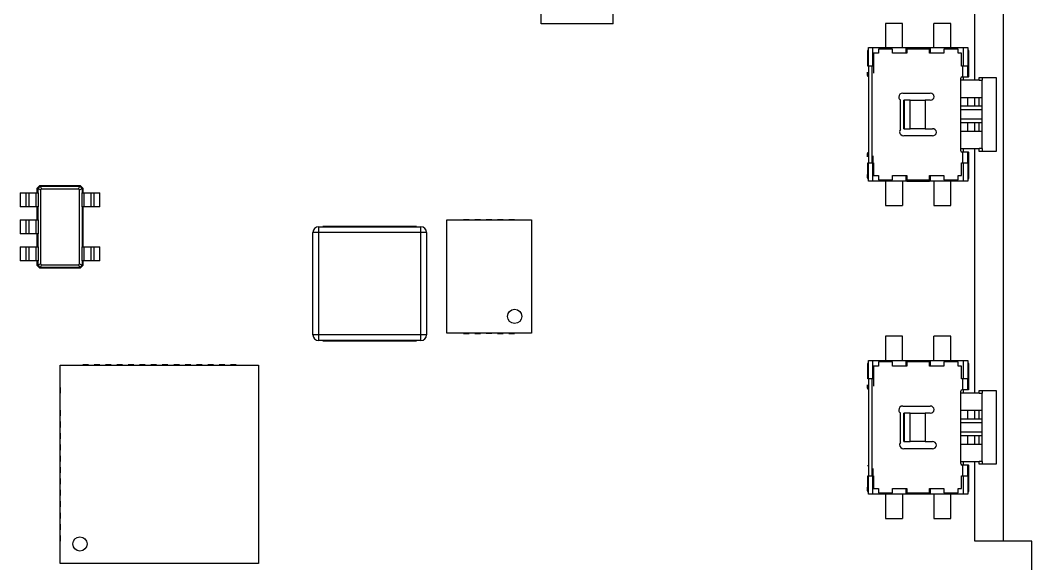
# Model space of a CAD drawing. Header units: millimetres. Extents: x -265 to 612, y -305 to 248.
# Drawn here: x 495.81 to 531.41, y -178.9 to -159.79 of the extents above; entities that cross this region are included whole.
import ezdxf

# ---------------------------------------------------------------- set-up
doc = ezdxf.new("R2010")
doc.units = ezdxf.units.MM
doc.header["$MEASUREMENT"] = 0
doc.layers.add('图层0000', color=7, linetype='Continuous', lineweight=25)

msp = doc.modelspace()

# ---------------------------------------------------------------- linework, layer by layer
at = {"layer": '图层0000', "color": 7, "linetype": 'Continuous', "lineweight": 25}
for p, q in [((530.414, -178.1), (530.414, -148.1)), ((514.144, -159.91), (514.144, -152.29)), ((516.684, -159.91), (516.684, -152.29)), ((529.414, -161.9), (529.414, -153.3)), ((516.684, -159.91), (514.144, -159.91)), ((526.864, -159.9), (526.264, -159.9)), ((526.264, -159.9), (526.264, -160.75)), ((526.864, -160.75), (526.864, -159.9)), ((527.964, -160.75), (527.964, -159.9)), ((528.564, -159.9), (527.964, -159.9)), ((528.564, -160.75), (528.564, -159.9)), ((525.642, -160.85), (525.63, -160.85)), ((525.664, -160.85), (525.63, -160.85)), ((525.642, -161.4), (525.642, -160.85)), ((525.642, -160.85), (525.664, -160.85)), ((525.664, -160.75), (525.814, -160.75)), ((525.664, -161.4), (525.664, -160.75)), ((525.814, -160.75), (526.989, -160.75)), ((525.814, -160.75), (525.814, -161.4)), ((526.514, -160.8), (526.023, -160.8)), ((526.023, -160.8), (526.023, -160.95)), ((526.514, -160.95), (526.514, -160.8)), ((526.989, -160.75), (527.839, -160.75)), ((526.989, -160.95), (526.989, -160.75)), ((527.014, -160.801), (527.014, -160.758)), ((527.814, -160.758), (527.014, -160.758)), ((527.814, -160.801), (527.014, -160.801)), ((527.014, -160.801), (527.014, -160.95)), ((527.814, -160.758), (527.814, -160.801)), ((527.814, -160.95), (527.814, -160.801)), ((527.839, -160.75), (529.014, -160.75)), ((527.839, -160.75), (527.839, -160.95)), ((528.823, -160.8), (528.314, -160.8)), ((528.314, -160.8), (528.314, -160.95)), ((528.823, -160.95), (528.823, -160.8)), ((529.014, -160.75), (529.164, -160.75)), ((529.014, -161.4), (529.014, -160.75)), ((529.164, -160.75), (529.164, -161.4)), ((529.197, -160.85), (529.164, -160.85)), ((529.186, -160.85), (529.187, -160.85)), ((529.186, -160.85), (529.186, -161.4)), ((529.187, -160.85), (529.197, -160.85)), ((526.023, -160.95), (525.84, -160.95)), ((525.84, -160.95), (525.84, -161.4)), ((527.014, -160.95), (526.514, -160.95)), ((528.314, -160.95), (527.814, -160.95)), ((528.935, -160.95), (528.823, -160.95)), ((528.935, -161.4), (528.935, -160.95)), ((529.204, -161.633), (529.204, -160.993)), ((525.666, -161.4), (525.642, -161.4)), ((525.796, -161.4), (525.666, -161.4)), ((525.666, -161.4), (525.666, -164.8)), ((525.796, -164.8), (525.796, -161.4)), ((525.84, -161.4), (525.796, -161.4)), ((525.84, -161.4), (525.84, -161.65)), ((528.983, -161.4), (528.935, -161.4)), ((528.983, -161.775), (528.983, -161.4)), ((529.129, -161.4), (528.983, -161.4)), ((529.164, -161.4), (529.129, -161.4)), ((529.165, -161.4), (529.164, -161.4)), ((529.165, -161.4), (529.186, -161.4)), ((529.165, -161.775), (529.165, -161.4)), ((525.63, -161.75), (525.653, -161.75)), ((525.664, -161.95), (525.664, -164.25)), ((528.914, -164.375), (528.914, -161.825)), ((529.564, -161.9), (528.914, -161.9)), ((528.964, -161.775), (528.983, -161.775)), ((528.983, -161.775), (529.165, -161.775)), ((529.014, -161.9), (529.014, -161.775)), ((529.187, -161.775), (529.165, -161.775)), ((529.187, -161.775), (529.197, -161.775)), ((529.197, -161.775), (529.187, -161.775)), ((529.564, -161.8), (529.664, -161.8)), ((529.564, -161.9), (529.564, -161.8)), ((529.564, -161.9), (529.664, -161.9)), ((529.664, -161.8), (530.164, -161.8)), ((529.664, -161.8), (529.664, -161.9)), ((529.664, -164.3), (529.664, -161.9)), ((530.164, -161.8), (530.164, -164.4)), ((526.789, -163.634), (526.789, -162.59)), ((526.876, -162.35), (527.841, -162.35)), ((526.912, -163.6), (526.912, -162.6)), ((526.939, -162.6), (526.912, -162.6)), ((526.939, -163.6), (526.939, -162.6)), ((527.136, -162.6), (526.939, -162.6)), ((527.136, -163.6), (527.136, -162.6)), ((527.136, -162.6), (527.664, -162.6)), ((527.841, -162.6), (527.664, -162.6)), ((527.664, -162.6), (527.664, -163.6)), ((528.914, -162.5), (529.664, -162.5)), ((529.164, -162.8), (529.164, -162.5)), ((529.414, -162.8), (529.414, -162.5)), ((529.564, -162.8), (529.564, -162.5)), ((528.914, -162.8), (529.664, -162.8)), ((529.664, -162.943), (528.914, -162.943)), ((528.914, -163.258), (529.664, -163.258)), ((529.664, -163.4), (528.914, -163.4)), ((529.164, -163.7), (529.164, -163.4)), ((529.414, -163.7), (529.414, -163.4)), ((529.564, -163.7), (529.564, -163.4)), ((526.912, -163.6), (526.939, -163.6)), ((526.939, -163.6), (527.136, -163.6)), ((527.664, -163.6), (527.136, -163.6)), ((527.664, -163.6), (527.921, -163.6)), ((529.664, -163.7), (528.914, -163.7)), ((527.921, -163.85), (526.906, -163.85)), ((525.653, -164.45), (525.63, -164.45)), ((528.914, -164.3), (529.564, -164.3)), ((528.983, -164.425), (528.964, -164.425)), ((528.983, -164.8), (528.983, -164.425)), ((529.165, -164.425), (528.983, -164.425)), ((529.014, -164.425), (529.014, -164.3)), ((529.165, -164.425), (529.187, -164.425)), ((529.165, -164.8), (529.165, -164.425)), ((529.187, -164.425), (529.197, -164.425)), ((529.197, -164.425), (529.187, -164.425)), ((529.414, -172.9), (529.414, -164.3)), ((529.564, -164.4), (529.564, -164.3)), ((529.664, -164.3), (529.564, -164.3)), ((529.664, -164.4), (529.564, -164.4)), ((529.664, -164.3), (529.664, -164.4)), ((530.164, -164.4), (529.664, -164.4)), ((525.642, -164.8), (525.666, -164.8)), ((525.642, -165.35), (525.642, -164.8)), ((525.664, -165.45), (525.664, -164.8)), ((525.666, -164.8), (525.796, -164.8)), ((525.796, -164.8), (525.84, -164.8)), ((525.814, -164.8), (525.814, -165.45)), ((525.837, -164.8), (525.837, -164.55)), ((525.84, -164.8), (525.84, -165.25)), ((528.935, -165.25), (528.935, -164.8)), ((528.935, -164.8), (528.983, -164.8)), ((528.983, -164.8), (529.129, -164.8)), ((529.014, -165.45), (529.014, -164.8)), ((529.129, -164.8), (529.164, -164.8)), ((529.164, -164.8), (529.165, -164.8)), ((529.164, -164.8), (529.164, -165.45)), ((529.186, -164.8), (529.165, -164.8)), ((529.165, -164.8), (529.165, -165.45)), ((529.186, -164.8), (529.186, -165.35)), ((529.204, -165.208), (529.204, -164.568)), ((525.63, -165.35), (525.642, -165.35)), ((525.63, -165.35), (525.664, -165.35)), ((525.664, -165.35), (525.642, -165.35)), ((525.662, -165.45), (525.662, -165.35)), ((525.664, -165.45), (525.662, -165.45)), ((525.814, -165.45), (525.664, -165.45)), ((526.989, -165.45), (525.814, -165.45)), ((525.84, -165.25), (526.023, -165.25)), ((526.023, -165.25), (526.023, -165.4)), ((526.023, -165.4), (526.514, -165.4)), ((526.264, -165.45), (526.264, -166.3)), ((526.514, -165.4), (526.514, -165.25)), ((526.514, -165.25), (527.014, -165.25)), ((526.864, -165.45), (526.864, -166.3)), ((526.989, -165.45), (526.989, -165.25)), ((527.839, -165.45), (526.989, -165.45)), ((527.014, -165.25), (527.014, -165.399)), ((527.014, -165.399), (527.814, -165.399)), ((527.014, -165.443), (527.014, -165.399)), ((527.014, -165.443), (527.814, -165.443)), ((527.814, -165.399), (527.814, -165.25)), ((527.814, -165.25), (528.314, -165.25)), ((527.814, -165.399), (527.814, -165.443)), ((527.839, -165.25), (527.839, -165.45)), ((529.014, -165.45), (527.839, -165.45)), ((527.964, -165.45), (527.964, -166.3)), ((528.314, -165.25), (528.314, -165.4)), ((528.314, -165.4), (528.823, -165.4)), ((528.564, -166.3), (528.564, -165.45)), ((528.823, -165.4), (528.823, -165.25)), ((528.823, -165.25), (528.935, -165.25)), ((529.164, -165.45), (529.014, -165.45)), ((529.164, -165.35), (529.197, -165.35)), ((529.186, -165.35), (529.187, -165.35)), ((529.187, -165.35), (529.197, -165.35)), ((495.814, -165.85), (496.014, -165.85)), ((495.814, -165.85), (495.814, -166.35)), ((496.014, -165.85), (496.114, -165.85)), ((496.014, -165.85), (496.014, -166.35)), ((496.114, -165.85), (496.364, -165.85)), ((496.114, -165.85), (496.114, -166.35)), ((496.114, -165.85), (496.114, -166.35)), ((496.364, -165.85), (496.414, -165.85)), ((496.364, -165.85), (496.364, -166.35)), ((496.414, -165.695), (496.509, -165.6)), ((496.414, -165.85), (496.414, -165.695)), ((496.414, -165.695), (496.439, -165.708)), ((496.414, -165.85), (496.439, -165.85)), ((496.439, -165.708), (496.521, -165.625)), ((496.439, -165.85), (496.439, -165.708)), ((496.439, -165.708), (496.53, -165.754)), ((496.439, -165.85), (496.439, -166.35)), ((496.509, -165.6), (497.919, -165.6)), ((496.509, -165.6), (496.521, -165.625)), ((496.521, -165.625), (497.906, -165.625)), ((496.521, -165.625), (496.567, -165.717)), ((496.567, -165.717), (496.53, -165.754)), ((496.53, -165.754), (496.53, -168.347)), ((496.567, -165.717), (497.86, -165.717)), ((497.86, -165.717), (497.906, -165.625)), ((497.86, -165.717), (497.897, -165.754)), ((497.897, -165.754), (497.989, -165.708)), ((497.897, -168.347), (497.897, -165.754)), ((497.906, -165.625), (497.919, -165.6)), ((497.906, -165.625), (497.989, -165.708)), ((497.919, -165.6), (498.014, -165.695)), ((497.989, -165.708), (498.014, -165.695)), ((497.989, -165.708), (497.989, -165.85)), ((497.989, -166.35), (497.989, -165.85)), ((497.989, -165.85), (498.014, -165.85)), ((498.014, -165.695), (498.014, -165.85)), ((498.014, -165.85), (498.064, -165.85)), ((498.064, -165.85), (498.314, -165.85)), ((498.064, -166.35), (498.064, -165.85)), ((498.314, -165.85), (498.414, -165.85)), ((498.314, -166.35), (498.314, -165.85)), ((498.314, -166.35), (498.314, -165.85)), ((498.414, -165.85), (498.614, -165.85)), ((498.414, -166.35), (498.414, -165.85)), ((498.614, -166.35), (498.614, -165.85)), ((496.014, -166.35), (495.814, -166.35)), ((496.114, -166.35), (496.014, -166.35)), ((496.364, -166.35), (496.114, -166.35)), ((496.414, -166.35), (496.364, -166.35)), ((496.414, -166.8), (496.414, -166.35)), ((496.439, -166.35), (496.414, -166.35)), ((496.439, -166.8), (496.439, -166.35)), ((497.989, -166.35), (497.989, -167.75)), ((498.014, -166.35), (497.989, -166.35)), ((498.014, -166.35), (498.014, -167.75)), ((498.064, -166.35), (498.014, -166.35)), ((498.314, -166.35), (498.064, -166.35)), ((498.414, -166.35), (498.314, -166.35)), ((498.614, -166.35), (498.414, -166.35)), ((526.264, -166.3), (526.864, -166.3)), ((527.964, -166.3), (528.564, -166.3)), ((495.814, -166.8), (496.014, -166.8)), ((495.814, -166.8), (495.814, -167.3)), ((496.014, -166.8), (496.114, -166.8)), ((496.014, -166.8), (496.014, -167.3)), ((496.114, -166.8), (496.364, -166.8)), ((496.114, -166.8), (496.114, -167.3)), ((496.114, -166.8), (496.114, -167.3)), ((496.364, -166.8), (496.414, -166.8)), ((496.364, -166.8), (496.364, -167.3)), ((496.414, -166.8), (496.439, -166.8)), ((496.439, -166.8), (496.439, -167.3)), ((510.824, -170.79), (510.824, -166.81)), ((510.824, -166.81), (513.804, -166.81)), ((511.414, -166.81), (511.414, -166.8)), ((511.614, -166.8), (511.414, -166.8)), ((511.614, -166.8), (511.614, -166.81)), ((511.814, -166.81), (511.814, -166.8)), ((512.014, -166.8), (511.814, -166.8)), ((512.014, -166.8), (512.014, -166.81)), ((512.214, -166.81), (512.214, -166.8)), ((512.414, -166.8), (512.214, -166.8)), ((512.414, -166.8), (512.414, -166.81)), ((512.614, -166.81), (512.614, -166.8)), ((512.814, -166.8), (512.614, -166.8)), ((512.814, -166.8), (512.814, -166.81)), ((513.014, -166.81), (513.014, -166.8)), ((513.214, -166.8), (513.014, -166.8)), ((513.214, -166.8), (513.214, -166.81)), ((513.804, -166.81), (513.804, -170.79)), ((496.014, -167.3), (495.814, -167.3)), ((496.114, -167.3), (496.014, -167.3)), ((496.364, -167.3), (496.114, -167.3)), ((496.414, -167.3), (496.364, -167.3)), ((496.414, -167.75), (496.414, -167.3)), ((496.439, -167.3), (496.414, -167.3)), ((496.439, -167.75), (496.439, -167.3)), ((506.114, -170.85), (506.114, -167.25)), ((506.314, -167.25), (506.114, -167.25)), ((506.314, -167.05), (509.914, -167.05)), ((506.314, -167.05), (506.314, -167.25)), ((509.914, -167.25), (506.314, -167.25)), ((506.314, -167.25), (506.314, -170.85)), ((509.764, -167.04), (506.464, -167.04)), ((509.914, -167.25), (509.914, -167.05)), ((509.914, -170.85), (509.914, -167.25)), ((510.114, -167.25), (509.914, -167.25)), ((510.114, -167.25), (510.114, -170.85)), ((510.814, -167.5), (510.824, -167.5)), ((510.814, -167.5), (510.814, -167.7)), ((513.804, -167.5), (513.814, -167.5)), ((513.814, -167.7), (513.814, -167.5)), ((495.814, -167.75), (496.014, -167.75)), ((495.814, -167.75), (495.814, -168.25)), ((496.014, -167.75), (496.114, -167.75)), ((496.014, -167.75), (496.014, -168.25)), ((496.114, -167.75), (496.364, -167.75)), ((496.114, -167.75), (496.114, -168.25)), ((496.114, -167.75), (496.114, -168.25)), ((496.364, -167.75), (496.414, -167.75)), ((496.364, -167.75), (496.364, -168.25)), ((496.414, -167.75), (496.439, -167.75)), ((496.439, -167.75), (496.439, -168.25)), ((497.989, -168.25), (497.989, -167.75)), ((497.989, -167.75), (498.014, -167.75)), ((498.014, -167.75), (498.064, -167.75)), ((498.064, -167.75), (498.314, -167.75)), ((498.064, -168.25), (498.064, -167.75)), ((498.314, -167.75), (498.414, -167.75)), ((498.314, -168.25), (498.314, -167.75)), ((498.314, -168.25), (498.314, -167.75)), ((498.414, -167.75), (498.614, -167.75)), ((498.414, -168.25), (498.414, -167.75)), ((498.614, -168.25), (498.614, -167.75)), ((510.824, -167.7), (510.814, -167.7)), ((510.814, -167.9), (510.824, -167.9)), ((510.814, -167.9), (510.814, -168.1)), ((513.814, -167.7), (513.804, -167.7)), ((513.804, -167.9), (513.814, -167.9)), ((513.814, -168.1), (513.814, -167.9)), ((496.014, -168.25), (495.814, -168.25)), ((496.114, -168.25), (496.014, -168.25)), ((496.364, -168.25), (496.114, -168.25)), ((496.414, -168.25), (496.364, -168.25)), ((496.414, -168.405), (496.414, -168.25)), ((496.439, -168.25), (496.414, -168.25)), ((496.439, -168.393), (496.439, -168.25)), ((496.53, -168.347), (496.439, -168.393)), ((496.567, -168.384), (496.521, -168.475)), ((496.53, -168.347), (496.567, -168.384)), ((496.567, -168.384), (497.86, -168.384)), ((497.86, -168.384), (497.897, -168.347)), ((497.86, -168.384), (497.906, -168.475)), ((497.897, -168.347), (497.989, -168.393)), ((497.989, -168.25), (497.989, -168.393)), ((498.014, -168.25), (497.989, -168.25)), ((498.014, -168.25), (498.014, -168.405)), ((498.064, -168.25), (498.014, -168.25)), ((498.314, -168.25), (498.064, -168.25)), ((498.414, -168.25), (498.314, -168.25)), ((498.614, -168.25), (498.414, -168.25)), ((510.824, -168.1), (510.814, -168.1)), ((510.814, -168.3), (510.824, -168.3)), ((510.814, -168.3), (510.814, -168.5)), ((513.814, -168.1), (513.804, -168.1)), ((513.804, -168.3), (513.814, -168.3)), ((513.814, -168.5), (513.814, -168.3)), ((496.439, -168.393), (496.414, -168.405)), ((496.509, -168.5), (496.414, -168.405)), ((496.521, -168.475), (496.439, -168.393)), ((496.521, -168.475), (496.509, -168.5)), ((497.919, -168.5), (496.509, -168.5)), ((497.906, -168.475), (496.521, -168.475)), ((497.989, -168.393), (497.906, -168.475)), ((497.906, -168.475), (497.919, -168.5)), ((498.014, -168.405), (497.919, -168.5)), ((497.989, -168.393), (498.014, -168.405)), ((510.824, -168.5), (510.814, -168.5)), ((510.814, -168.7), (510.824, -168.7)), ((510.814, -168.7), (510.814, -168.9)), ((513.814, -168.5), (513.804, -168.5)), ((513.804, -168.7), (513.814, -168.7)), ((513.814, -168.9), (513.814, -168.7)), ((510.824, -168.9), (510.814, -168.9)), ((513.814, -168.9), (513.804, -168.9)), ((510.814, -169.1), (510.824, -169.1)), ((510.814, -169.1), (510.814, -169.3)), ((510.824, -169.3), (510.814, -169.3)), ((513.804, -169.1), (513.814, -169.1)), ((513.814, -169.3), (513.804, -169.3)), ((513.814, -169.3), (513.814, -169.1)), ((510.814, -169.5), (510.824, -169.5)), ((510.814, -169.5), (510.814, -169.7)), ((510.824, -169.7), (510.814, -169.7)), ((513.804, -169.5), (513.814, -169.5)), ((513.814, -169.7), (513.804, -169.7)), ((513.814, -169.7), (513.814, -169.5)), ((510.814, -169.9), (510.824, -169.9)), ((510.814, -169.9), (510.814, -170.1)), ((510.824, -170.1), (510.814, -170.1)), ((513.804, -169.9), (513.814, -169.9)), ((513.814, -170.1), (513.804, -170.1)), ((513.814, -170.1), (513.814, -169.9)), ((506.314, -170.85), (506.114, -170.85)), ((509.914, -170.85), (506.314, -170.85)), ((506.314, -170.85), (506.314, -171.05)), ((509.914, -171.05), (509.914, -170.85)), ((510.114, -170.85), (509.914, -170.85)), ((513.804, -170.79), (510.824, -170.79)), ((511.414, -170.8), (511.414, -170.79)), ((511.414, -170.8), (511.614, -170.8)), ((511.614, -170.79), (511.614, -170.8)), ((511.814, -170.8), (511.814, -170.79)), ((511.814, -170.8), (512.014, -170.8)), ((512.014, -170.79), (512.014, -170.8)), ((512.214, -170.8), (512.214, -170.79)), ((512.414, -170.8), (512.214, -170.8)), ((512.414, -170.79), (512.414, -170.8)), ((512.614, -170.8), (512.614, -170.79)), ((512.614, -170.8), (512.814, -170.8)), ((512.814, -170.79), (512.814, -170.8)), ((513.014, -170.8), (513.014, -170.79)), ((513.014, -170.8), (513.214, -170.8)), ((513.214, -170.79), (513.214, -170.8)), ((509.914, -171.05), (506.314, -171.05)), ((506.464, -171.06), (509.764, -171.06)), ((526.864, -170.9), (526.264, -170.9)), ((526.264, -170.9), (526.264, -171.75)), ((526.864, -171.75), (526.864, -170.9)), ((527.964, -171.75), (527.964, -170.9)), ((528.564, -170.9), (527.964, -170.9)), ((528.564, -171.75), (528.564, -170.9)), ((497.224, -178.89), (497.224, -171.91)), ((497.224, -171.91), (504.204, -171.91)), ((498.214, -171.9), (498.014, -171.9)), ((498.614, -171.9), (498.414, -171.9)), ((499.014, -171.9), (498.814, -171.9)), ((499.414, -171.9), (499.214, -171.9)), ((499.814, -171.9), (499.614, -171.9)), ((500.214, -171.9), (500.014, -171.9)), ((500.614, -171.9), (500.414, -171.9)), ((501.014, -171.9), (500.814, -171.9)), ((501.414, -171.9), (501.214, -171.9)), ((501.814, -171.9), (501.614, -171.9)), ((502.214, -171.9), (502.014, -171.9)), ((502.614, -171.9), (502.414, -171.9)), ((503.014, -171.9), (502.814, -171.9)), ((503.414, -171.9), (503.214, -171.9)), ((504.204, -171.91), (504.204, -178.89)), ((525.642, -171.85), (525.63, -171.85)), ((525.664, -171.85), (525.63, -171.85)), ((525.642, -172.4), (525.642, -171.85)), ((525.642, -171.85), (525.664, -171.85)), ((525.664, -171.75), (525.814, -171.75)), ((525.664, -172.4), (525.664, -171.75)), ((525.814, -171.75), (526.989, -171.75)), ((525.814, -171.75), (525.814, -172.4)), ((526.514, -171.8), (526.023, -171.8)), ((526.023, -171.8), (526.023, -171.95)), ((526.514, -171.95), (526.514, -171.8)), ((526.989, -171.75), (527.839, -171.75)), ((526.989, -171.95), (526.989, -171.75)), ((527.014, -171.801), (527.014, -171.758)), ((527.814, -171.758), (527.014, -171.758)), ((527.814, -171.801), (527.014, -171.801)), ((527.014, -171.801), (527.014, -171.95)), ((527.814, -171.758), (527.814, -171.801)), ((527.814, -171.95), (527.814, -171.801)), ((527.839, -171.75), (529.014, -171.75)), ((527.839, -171.75), (527.839, -171.95)), ((528.823, -171.8), (528.314, -171.8)), ((528.314, -171.8), (528.314, -171.95)), ((528.823, -171.95), (528.823, -171.8)), ((529.014, -171.75), (529.164, -171.75)), ((529.014, -172.4), (529.014, -171.75)), ((529.164, -171.75), (529.164, -172.4)), ((529.197, -171.85), (529.164, -171.85)), ((529.186, -171.85), (529.187, -171.85)), ((529.186, -171.85), (529.186, -172.4)), ((529.187, -171.85), (529.197, -171.85)), ((526.023, -171.95), (525.84, -171.95)), ((525.84, -171.95), (525.84, -172.4)), ((527.014, -171.95), (526.514, -171.95)), ((528.314, -171.95), (527.814, -171.95)), ((528.935, -171.95), (528.823, -171.95)), ((528.935, -172.4), (528.935, -171.95)), ((529.204, -172.633), (529.204, -171.993)), ((525.666, -172.4), (525.642, -172.4)), ((525.796, -172.4), (525.666, -172.4)), ((525.666, -172.4), (525.666, -175.8)), ((525.796, -175.8), (525.796, -172.4)), ((525.84, -172.4), (525.796, -172.4)), ((525.84, -172.4), (525.84, -172.65)), ((528.983, -172.4), (528.935, -172.4)), ((528.983, -172.775), (528.983, -172.4)), ((529.129, -172.4), (528.983, -172.4)), ((529.164, -172.4), (529.129, -172.4)), ((529.165, -172.4), (529.164, -172.4)), ((529.165, -172.4), (529.186, -172.4)), ((529.165, -172.775), (529.165, -172.4)), ((497.214, -172.7), (497.214, -172.9)), ((504.214, -172.9), (504.214, -172.7)), ((525.63, -172.75), (525.653, -172.75)), ((525.664, -172.95), (525.664, -175.25)), ((528.914, -175.375), (528.914, -172.825)), ((529.564, -172.9), (528.914, -172.9)), ((528.964, -172.775), (528.983, -172.775)), ((528.983, -172.775), (529.165, -172.775)), ((529.014, -172.9), (529.014, -172.775)), ((529.187, -172.775), (529.165, -172.775)), ((529.187, -172.775), (529.197, -172.775)), ((529.197, -172.775), (529.187, -172.775)), ((529.564, -172.8), (529.664, -172.8)), ((529.564, -172.9), (529.564, -172.8)), ((529.564, -172.9), (529.664, -172.9)), ((529.664, -172.8), (530.164, -172.8)), ((529.664, -172.8), (529.664, -172.9)), ((529.664, -175.3), (529.664, -172.9)), ((530.164, -172.8), (530.164, -175.4)), ((497.214, -173.3), (497.214, -173.1)), ((504.214, -173.3), (504.214, -173.1)), ((526.876, -173.35), (527.841, -173.35)), ((497.214, -173.5), (497.214, -173.7)), ((504.214, -173.7), (504.214, -173.5)), ((526.789, -174.634), (526.789, -173.59)), ((526.912, -174.6), (526.912, -173.6)), ((526.939, -173.6), (526.912, -173.6)), ((526.939, -174.6), (526.939, -173.6)), ((527.136, -173.6), (526.939, -173.6)), ((527.136, -174.6), (527.136, -173.6)), ((527.136, -173.6), (527.664, -173.6)), ((527.841, -173.6), (527.664, -173.6)), ((527.664, -173.6), (527.664, -174.6)), ((528.914, -173.5), (529.664, -173.5)), ((529.164, -173.8), (529.164, -173.5)), ((529.414, -173.8), (529.414, -173.5)), ((529.564, -173.8), (529.564, -173.5)), ((497.214, -173.9), (497.214, -174.1)), ((504.214, -174.1), (504.214, -173.9)), ((528.914, -173.8), (529.664, -173.8)), ((529.664, -173.943), (528.914, -173.943)), ((497.214, -174.3), (497.214, -174.5)), ((504.214, -174.5), (504.214, -174.3)), ((528.914, -174.258), (529.664, -174.258)), ((529.664, -174.4), (528.914, -174.4)), ((529.164, -174.7), (529.164, -174.4)), ((529.414, -174.7), (529.414, -174.4)), ((529.564, -174.7), (529.564, -174.4)), ((497.214, -174.7), (497.214, -174.9)), ((504.214, -174.9), (504.214, -174.7)), ((526.912, -174.6), (526.939, -174.6)), ((526.939, -174.6), (527.136, -174.6)), ((527.664, -174.6), (527.136, -174.6)), ((527.664, -174.6), (527.921, -174.6)), ((529.664, -174.7), (528.914, -174.7)), ((497.214, -175.1), (497.214, -175.3)), ((504.214, -175.3), (504.214, -175.1)), ((527.921, -174.85), (526.906, -174.85)), ((497.214, -175.5), (497.214, -175.7)), ((504.214, -175.7), (504.214, -175.5)), ((525.653, -175.45), (525.63, -175.45)), ((528.914, -175.3), (529.564, -175.3)), ((528.983, -175.425), (528.964, -175.425)), ((528.983, -175.8), (528.983, -175.425)), ((529.165, -175.425), (528.983, -175.425)), ((529.014, -175.425), (529.014, -175.3)), ((529.165, -175.425), (529.187, -175.425)), ((529.165, -175.8), (529.165, -175.425)), ((529.187, -175.425), (529.197, -175.425)), ((529.197, -175.425), (529.187, -175.425)), ((529.414, -178.1), (529.414, -175.3)), ((529.564, -175.4), (529.564, -175.3)), ((529.664, -175.3), (529.564, -175.3)), ((529.664, -175.4), (529.564, -175.4)), ((529.664, -175.3), (529.664, -175.4)), ((530.164, -175.4), (529.664, -175.4)), ((525.642, -175.8), (525.666, -175.8)), ((525.642, -176.35), (525.642, -175.8)), ((525.664, -176.45), (525.664, -175.8)), ((525.666, -175.8), (525.796, -175.8)), ((525.796, -175.8), (525.84, -175.8)), ((525.814, -175.8), (525.814, -176.45)), ((525.837, -175.8), (525.837, -175.55)), ((525.84, -175.8), (525.84, -176.25)), ((528.935, -176.25), (528.935, -175.8)), ((528.935, -175.8), (528.983, -175.8)), ((528.983, -175.8), (529.129, -175.8)), ((529.014, -176.45), (529.014, -175.8)), ((529.129, -175.8), (529.164, -175.8)), ((529.164, -175.8), (529.165, -175.8)), ((529.164, -175.8), (529.164, -176.45)), ((529.186, -175.8), (529.165, -175.8)), ((529.165, -175.8), (529.165, -176.45)), ((529.186, -175.8), (529.186, -176.35)), ((529.204, -176.208), (529.204, -175.568)), ((497.214, -175.9), (497.214, -176.1)), ((504.214, -176.1), (504.214, -175.9)), ((497.214, -176.3), (497.214, -176.5)), ((504.214, -176.5), (504.214, -176.3)), ((525.63, -176.35), (525.642, -176.35)), ((525.63, -176.35), (525.664, -176.35)), ((525.664, -176.35), (525.642, -176.35)), ((525.662, -176.45), (525.662, -176.35)), ((525.664, -176.45), (525.662, -176.45)), ((525.814, -176.45), (525.664, -176.45)), ((526.989, -176.45), (525.814, -176.45)), ((525.84, -176.25), (526.023, -176.25)), ((526.023, -176.25), (526.023, -176.4)), ((526.023, -176.4), (526.514, -176.4)), ((526.264, -176.45), (526.264, -177.3)), ((526.514, -176.4), (526.514, -176.25)), ((526.514, -176.25), (527.014, -176.25)), ((526.864, -176.45), (526.864, -177.3)), ((526.989, -176.45), (526.989, -176.25)), ((527.839, -176.45), (526.989, -176.45)), ((527.014, -176.25), (527.014, -176.399)), ((527.014, -176.399), (527.814, -176.399)), ((527.014, -176.443), (527.014, -176.399)), ((527.014, -176.443), (527.814, -176.443)), ((527.814, -176.399), (527.814, -176.25)), ((527.814, -176.25), (528.314, -176.25)), ((527.814, -176.399), (527.814, -176.443)), ((527.839, -176.25), (527.839, -176.45)), ((529.014, -176.45), (527.839, -176.45)), ((527.964, -176.45), (527.964, -177.3)), ((528.314, -176.25), (528.314, -176.4)), ((528.314, -176.4), (528.823, -176.4)), ((528.564, -177.3), (528.564, -176.45)), ((528.823, -176.4), (528.823, -176.25)), ((528.823, -176.25), (528.935, -176.25)), ((529.164, -176.45), (529.014, -176.45)), ((529.164, -176.35), (529.197, -176.35)), ((529.186, -176.35), (529.187, -176.35)), ((529.187, -176.35), (529.197, -176.35)), ((497.214, -176.7), (497.214, -176.9)), ((504.214, -176.9), (504.214, -176.7)), ((497.214, -177.1), (497.214, -177.3)), ((504.214, -177.3), (504.214, -177.1)), ((497.214, -177.5), (497.214, -177.7)), ((504.214, -177.7), (504.214, -177.5)), ((526.264, -177.3), (526.864, -177.3)), ((527.964, -177.3), (528.564, -177.3)), ((497.214, -177.9), (497.214, -178.1)), ((504.214, -178.1), (504.214, -177.9)), ((531.414, -178.1), (529.414, -178.1)), ((531.414, -180.35), (531.414, -178.1)), ((504.204, -178.89), (497.224, -178.89))]:
    msp.add_line(p, q, dxfattribs=at)
for centre in [(513.214, -170.2), (497.914, -178.2)]:
    msp.add_circle(centre, 0.25, dxfattribs=at)
for centre, radius, start, end in [((528.973, -161.835), 0.0598, 98.7357, 171.2643), ((526.876, -162.493), 0.143, 90, 180), ((526.834, -162.5), 0.1, 180, 243.2563), ((527.841, -162.493), 0.143, 7.0856, 90), ((527.841, -162.458), 0.143, 270, 352.9144), ((526.864, -163.7), 0.1, 138.5904, 180), ((526.906, -163.708), 0.143, 180, 270), ((527.921, -163.743), 0.143, 7.0856, 90), ((527.921, -163.708), 0.143, 270, 352.9144), ((528.972, -164.367), 0.0595, 188.5457, 261.4543), ((506.314, -167.25), 0.2, 90, 180), ((509.914, -167.25), 0.2, 0, 90), ((506.314, -170.85), 0.2, 180, 270), ((509.914, -170.85), 0.2, 270, 0), ((528.973, -172.835), 0.0598, 98.7357, 171.2643), ((526.876, -173.493), 0.143, 90, 180), ((527.841, -173.493), 0.143, 7.0856, 90), ((526.834, -173.5), 0.1, 180, 243.2563), ((527.841, -173.458), 0.143, 270, 352.9144), ((526.864, -174.7), 0.1, 138.5904, 180), ((526.906, -174.708), 0.143, 180, 270), ((527.921, -174.743), 0.143, 7.0856, 90), ((527.921, -174.708), 0.143, 270, 352.9144), ((528.972, -175.367), 0.0595, 188.5457, 261.4543)]:
    msp.add_arc(centre, radius, start, end, dxfattribs=at)
for centre, major_axis, start_param, end_param in [((529.197, -160.993), (0, -0.143), 1.570796, 3.141593), ((525.63, -161.608), (0, -0.143), 4.712389, 6.283185), ((529.197, -161.633), (0, -0.143), 0, 1.570796), ((525.63, -164.593), (0, 0.143), 0, 1.570796), ((529.197, -164.568), (0, -0.143), 1.570796, 3.141593), ((525.63, -165.208), (0, 0.143), 1.570796, 3.141593), ((529.197, -165.208), (0, -0.143), 0, 1.570796), ((529.197, -171.993), (0, -0.143), 1.570796, 3.141593), ((525.63, -172.608), (0, -0.143), 4.712389, 6.283185), ((529.197, -172.633), (0, -0.143), 0, 1.570796), ((529.197, -175.568), (0, -0.143), 1.570796, 3.141593), ((525.63, -176.208), (0, 0.143), 1.570796, 3.141593), ((529.197, -176.208), (0, -0.143), 0, 1.570796)]:
    msp.add_ellipse(centre, major_axis=major_axis, ratio=0.045408, start_param=start_param, end_param=end_param, dxfattribs=at)

doc.saveas('drawing.dxf')
